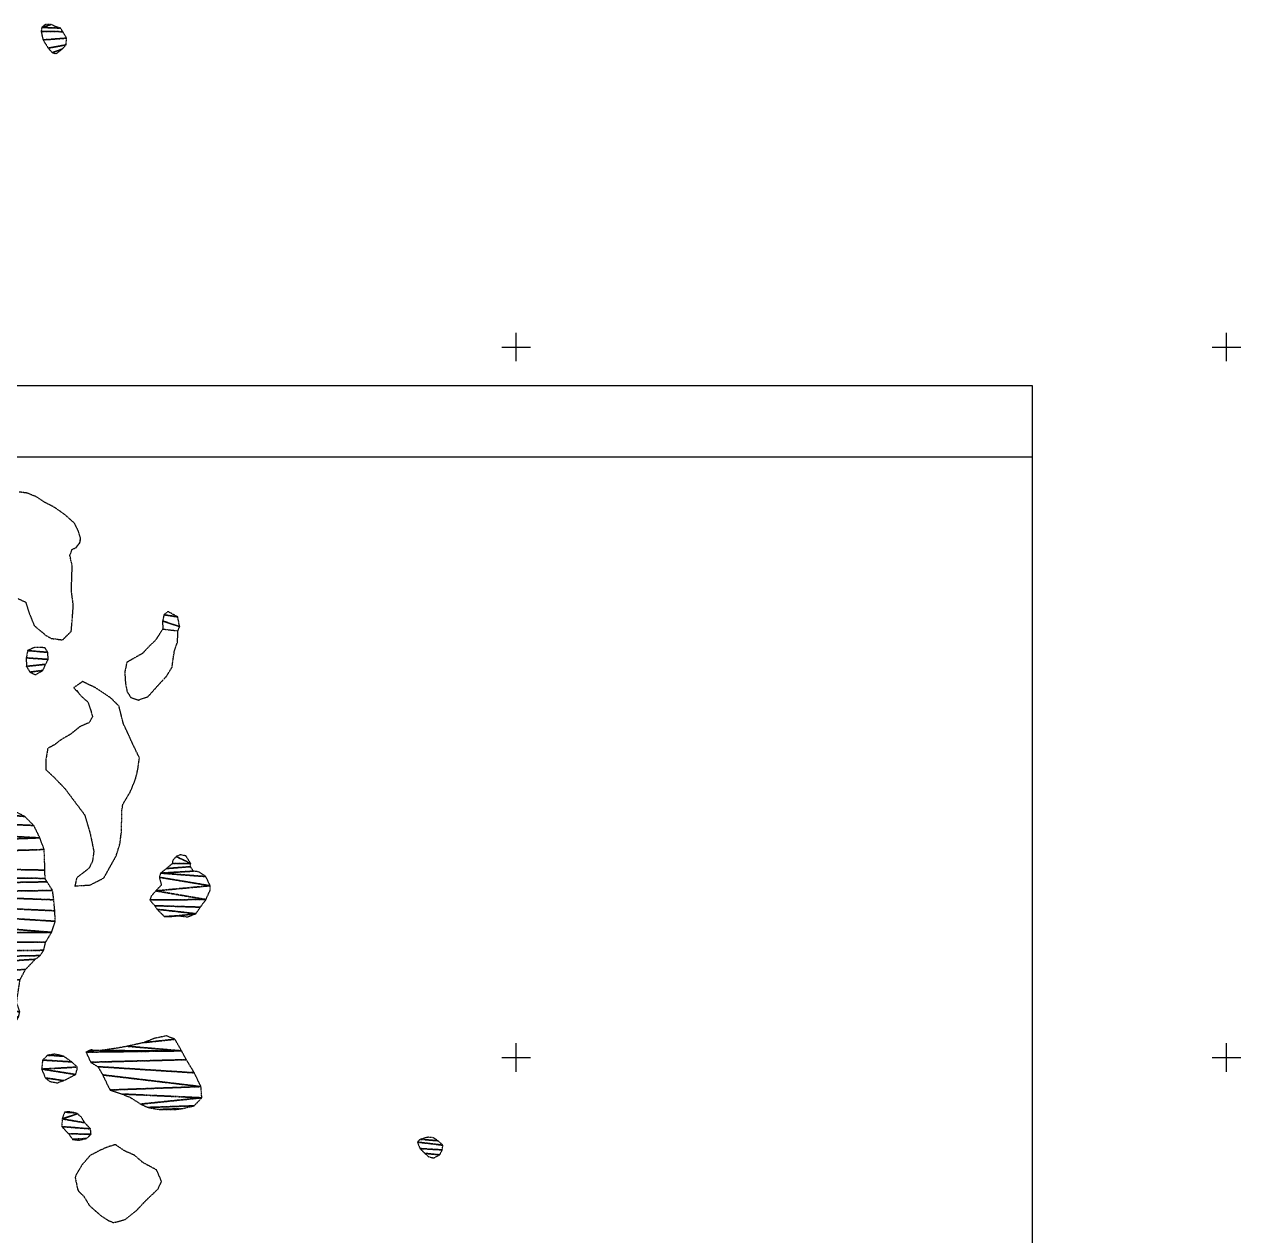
# Model space of a CAD drawing. Header units: metres. Extents: x 615331 to 657292, y 1301217 to 1321009.
# Drawn here: x 621462 to 623175, y 1310878 to 1312583 of the extents above; entities that cross this region are included whole.
import ezdxf

# ---------------------------------------------------------------- set-up
doc = ezdxf.new("R2010")
doc.units = ezdxf.units.M
doc.linetypes.add('HIDDEN', pattern=[0.375, 0.25, -0.125])
for name, color, linetype in [('3', 7, 'Continuous'), ('42', 7, 'Continuous'), ('CIRCULO PI', 2, 'Continuous')]:
    doc.layers.add(name, color=color, linetype=linetype)
picture_1 = doc.add_image_def('image2.jpg', size_in_pixel=(1123, 633))

# ---------------------------------------------------------------- blocks, each defined once
blk = doc.blocks.new('COORD')
at = {"layer": '42', "color": 2, "linetype": 'Continuous'}
for p, q in [((0, -2), (0, 2)), ((-2, 0), (2, 0))]:
    blk.add_line(p, q, dxfattribs=at)
blk = doc.blocks.new('COORD$')
at = {"layer": '42', "color": 2, "linetype": 'Continuous'}
blk.add_blockref('COORD', (0, 0), dxfattribs=at)

msp = doc.modelspace()

# ---------------------------------------------------------------- linework, layer by layer
at = {"layer": '3', "color": 30, "linetype": 'HIDDEN'}
for points in [[(621535.15836, 1311845.91556), (621540.65636, 1311853.85556), (621541.34236, 1311860.46956), (621537.92436, 1311870.59456), (621532.98636, 1311880.44756), (621519.89736, 1311892.24056), (621505.04536, 1311902.74356), (621490.73636, 1311910.20256), (621478.45236, 1311918.19256), (621465.69636, 1311923.12956), (621455.01236, 1311924.53156)], [(621453.42436, 1311774.59556), (621464.14836, 1311769.63656), (621469.15436, 1311753.93956), (621476.21136, 1311736.48756), (621492.11136, 1311723.20256), (621500.29336, 1311718.46856), (621516.06536, 1311716.36156), (621528.37336, 1311728.44456), (621531.26536, 1311764.30556), (621528.75336, 1311784.09656), (621529.02336, 1311804.93556), (621529.86736, 1311819.93756), (621526.38936, 1311835.39756), (621529.59436, 1311843.81956), (621534.39736, 1311845.90656), (621540.66436, 1311853.09356), (621541.60536, 1311859.71056), (621541.34236, 1311860.46956)], [(621657.11436, 1311731.69556), (621646.88236, 1311715.82456), (621638.08936, 1311707.33856), (621628.55136, 1311697.32056), (621615.42936, 1311689.80156), (621606.59536, 1311684.87256), (621603.70536, 1311671.11756), (621604.64736, 1311655.37456), (621607.06936, 1311643.45956), (621611.98436, 1311635.63956), (621622.69736, 1311631.69556), (621636.35936, 1311636.42556), (621652.41036, 1311654.39656), (621662.44736, 1311665.18356), (621670.17736, 1311677.72256), (621673.47436, 1311700.37456), (621678.14636, 1311713.89556), (621678.22036, 1311729.65056)], [(621536.18036, 1311645.44456), (621541.34336, 1311638.13456), (621551.86436, 1311628.85356), (621556.06936, 1311616.45056), (621558.19436, 1311608.34356), (621553.46436, 1311599.90456), (621540.32236, 1311594.16456), (621526.98436, 1311583.33956), (621514.36736, 1311576.08056), (621504.79736, 1311568.85656), (621495.20536, 1311563.66456), (621492.59736, 1311547.37256), (621492.75436, 1311533.65356), (621503.53636, 1311523.61256), (621519.47436, 1311507.02456), (621547.07236, 1311470.24156), (621554.99336, 1311443.90656), (621560.10636, 1311418.80956), (621558.23136, 1311405.06656), (621553.26836, 1311394.84556), (621542.94636, 1311386.85056), (621535.89836, 1311381.17956), (621533.48736, 1311369.97256), (621555.05936, 1311371.48956), (621574.25036, 1311381.36456), (621591.42636, 1311412.05256), (621596.81536, 1311429.39256), (621599.14936, 1311447.46056), (621599.58336, 1311476.17856), (621601.00836, 1311484.83356), (621611.47436, 1311502.48656), (621618.88736, 1311520.61156), (621622.03736, 1311533.86056), (621624.38836, 1311550.40456), (621615.02536, 1311569.60856), (621608.24736, 1311584.77656), (621601.74136, 1311598.42356), (621595.61936, 1311623.00156), (621584.31336, 1311634.30656), (621573.81636, 1311641.55556), (621561.53336, 1311649.54556), (621552.59536, 1311653.76356), (621544.42136, 1311657.73556), (621531.56836, 1311648.94856), (621538.76136, 1311641.78956)], [(621536.28436, 1310947.44056), (621538.39436, 1310940.60356), (621546.10036, 1310933.06856), (621553.60836, 1310920.70356), (621562.33636, 1310912.67256), (621571.05536, 1310905.40356), (621580.77836, 1310899.16256), (621587.92436, 1310896.19456), (621603.87736, 1310900.44256), (621621.24436, 1310914.36256), (621633.54136, 1310927.46256), (621650.37636, 1310943.40856), (621655.58836, 1310954.14056), (621648.54536, 1310970.32256), (621629.12136, 1310980.77256), (621617.32036, 1310991.05556), (621603.27936, 1310997.24756), (621590.47936, 1311005.99456), (621579.34236, 1311002.56356), (621568.72836, 1310997.86856), (621554.84136, 1310990.59456), (621543.30936, 1310977.24956), (621535.58436, 1310964.20256), (621533.85936, 1310959.60956), (621537.62136, 1310941.61156), (621542.24736, 1310936.83656)]]:
    msp.add_lwpolyline(points, dxfattribs=at)
at = {"layer": 'CIRCULO PI'}
msp.add_lwpolyline([(619191.41344, 1312074.43817), (622881.24082, 1312074.43817), (622881.24082, 1309894.16378), (619191.41344, 1309894.16378)], close=True, dxfattribs=at)

# ---------------------------------------------------------------- block references
at = {"layer": '42', "color": 1, "linetype": 'Continuous', "xscale": 10, "yscale": 10}
for p in [(622154.73736, 1312128.56856), (623154.73736, 1312128.56856), (622154.73736, 1311128.56856), (623154.73736, 1311128.56856)]:
    msp.add_blockref('COORD$', p, dxfattribs=at)

# ---------------------------------------------------------------- pictures from other files: only their frames are drawn
at = {"layer": 'CIRCULO PI'}
image = msp.add_image(picture_1, insert=(619191.41344, 1309894.16378), size_in_units=(3689.82738, 2079.84037), dxfattribs=at)
image.dxf.flags = 7

# ---------------------------------------------------------------- meshes
at = {"layer": '3', "color": 30, "linetype": 'HIDDEN'}
mesh = msp.add_polyface(dxfattribs=at)
corners = [(621500.06836, 1312582.65056), (621486.90836, 1312578.43456), (621513.33536, 1312577.46656), (621516.44136, 1312572.41956), (621485.95636, 1312572.83356), (621521.87836, 1312563.33456), (621488.63236, 1312560.92156), (621520.97036, 1312553.92256), (621495.87736, 1312549.31556), (621515.70336, 1312548.01756), (621501.53636, 1312543.02856), (621491.93836, 1312582.81156), (621506.70836, 1312579.42356), (621506.63636, 1312541.30756)]
mesh.append_faces([[corners[k] for k in face] for face in [(1, 0, 11), (9, 10, 13)]], dxfattribs={"vtx0": -1, "color": 30})
mesh.append_faces([[corners[k] for k in face] for face in [(0, 1, 2, 12)]], dxfattribs={"vtx0": -1, "vtx1": -1, "color": 30})
mesh.append_faces([[corners[k] for k in face] for face in [(2, 1, 4, 3), (3, 4, 6, 5), (5, 6, 8, 7), (7, 8, 10, 9)]], dxfattribs={"vtx0": -1, "vtx2": -1, "color": 30})
mesh = msp.add_polyface(dxfattribs=at)
corners = [(621678.25636, 1311748.70756), (621658.91736, 1311751.78956), (621680.95236, 1311735.01756), (621656.98436, 1311743.12856), (621678.47936, 1311729.14456), (621664.70836, 1311756.17556), (621657.11436, 1311731.69556)]
mesh.append_faces([[corners[k] for k in face] for face in [(1, 0, 5), (2, 3, 6, 4)]], dxfattribs={"vtx0": -1, "color": 30})
mesh.append_faces([[corners[k] for k in face] for face in [(0, 1, 3, 2)]], dxfattribs={"vtx0": -1, "vtx2": -1, "color": 30})
mesh = msp.add_polyface(dxfattribs=at)
corners = [(621495.43736, 1311698.84756), (621466.96136, 1311701.31656), (621495.80536, 1311688.94156), (621465.04636, 1311691.13056), (621492.32736, 1311682.04156), (621465.18236, 1311679.18956), (621488.61436, 1311673.61356), (621470.10036, 1311671.11456), (621478.01736, 1311667.39356), (621476.56336, 1311705.74656), (621491.29836, 1311705.40656)]
mesh.append_faces([[corners[k] for k in face] for face in [(1, 0, 10, 9), (6, 7, 8)]], dxfattribs={"vtx0": -1, "color": 30})
mesh.append_faces([[corners[k] for k in face] for face in [(0, 1, 3, 2), (2, 3, 5, 4), (4, 5, 7, 6)]], dxfattribs={"vtx0": -1, "vtx2": -1, "color": 30})
mesh = msp.add_polyface(dxfattribs=at)
corners = [(621308.22136, 1311322.67556), (621165.70936, 1311346.45556), (621163.24636, 1311317.46056), (621300.94036, 1311315.22356), (621171.75536, 1311306.37756), (621277.41436, 1311306.82256), (621266.36136, 1311296.02456), (621179.70336, 1311299.86156), (621250.46336, 1311286.94956), (621196.01536, 1311294.96656), (621219.81436, 1311279.48456), (621305.41336, 1311568.35556), (621277.97236, 1311569.05756), (621321.46536, 1311563.96456), (621267.42236, 1311558.77356), (621338.04836, 1311557.54856), (621257.54836, 1311533.75856), (621362.69336, 1311534.70656), (621404.06436, 1311492.99956), (621250.15236, 1311514.10856), (621242.55536, 1311489.88256), (621420.03936, 1311473.10856), (621227.97636, 1311476.50256), (621430.22136, 1311471.19256), (621218.95236, 1311465.98156), (621475.61636, 1311455.19556), (621484.19836, 1311437.76056), (621213.77636, 1311452.20156), (621199.33336, 1311426.88056), (621490.22836, 1311421.31356), (621187.81636, 1311412.26556), (621491.32136, 1311392.35856), (621182.38936, 1311398.22756), (621491.45436, 1311380.67156), (621180.50836, 1311384.99356), (621494.30336, 1311375.87656), (621174.33036, 1311369.93056), (621502.06136, 1311363.76856), (621170.90536, 1311358.45756), (621503.73636, 1311350.57456), (621314.16936, 1311357.80856), (621505.18336, 1311335.09156), (621318.38936, 1311344.13556), (621505.86036, 1311320.36156), (621318.78036, 1311332.19756), (621500.70336, 1311304.80256), (621316.89036, 1311319.72556), (621304.62936, 1311303.57656), (621492.22836, 1311290.73056), (621294.59836, 1311292.28156), (621489.56236, 1311279.51956), (621283.59236, 1311277.41856), (621484.56736, 1311272.09356), (621277.09936, 1311267.68856), (621477.76836, 1311266.93356), (621265.84236, 1311252.56756), (621463.96336, 1311252.54656), (621259.60636, 1311242.58656), (621456.25536, 1311237.97456), (621255.20036, 1311228.05256), (621451.28836, 1311205.90156), (621256.84036, 1311217.90756), (621456.00736, 1311192.99656), (621263.32936, 1311205.78556), (621290.29036, 1311202.53656), (621454.06036, 1311185.60556), (621300.61136, 1311188.42456), (621449.08836, 1311176.14756), (621305.09736, 1311173.73856), (621441.34036, 1311165.13256), (621306.48036, 1311163.84456), (621430.30236, 1311153.06356), (621306.86536, 1311152.41456), (621424.92036, 1311134.96156), (621304.93236, 1311143.75356), (621395.46036, 1311134.62456), (621304.75336, 1311137.14456), (621386.36136, 1311130.70856), (621307.14136, 1311128.27856), (621378.52936, 1311127.06156), (621315.60036, 1311121.51456), (621364.42036, 1311116.99056), (621318.72636, 1311114.68956), (621356.12636, 1311109.27256), (621328.69736, 1311108.95956), (621418.18536, 1311124.21256), (621398.66536, 1311120.93956), (621283.41536, 1311203.98256), (621463.02736, 1311467.75656), (621285.01536, 1311308.43456), (621238.09136, 1311280.45556), (621226.68636, 1311278.29256), (621203.41836, 1311291.74756), (621164.12836, 1311329.15856), (621209.87536, 1311437.92756), (621247.00836, 1311500.35156), (621291.39836, 1311572.26056), (621350.11836, 1311545.99756), (621438.31936, 1311473.82656), (621448.72036, 1311474.96156), (621408.63036, 1311115.71756), (621397.23436, 1311112.79256), (621338.36036, 1311108.05356), (621276.35436, 1311199.58156), (621269.99636, 1311200.27156), (621309.13136, 1311309.72656)]
mesh.append_faces([[corners[k] for k in face] for face in [(8, 10, 91, 90), (12, 11, 96), (83, 84, 102), (85, 86, 101, 100), (87, 63, 104, 103), (23, 88, 99, 98)]], dxfattribs={"vtx0": -1, "color": 30})
mesh.append_faces([[corners[k] for k in face] for face in [(3, 4, 5, 89), (15, 16, 17, 97)]], dxfattribs={"vtx0": -1, "vtx1": -1, "color": 30})
mesh.append_faces([[corners[k] for k in face] for face in [(37, 38, 40, 39)]], dxfattribs={"vtx0": -1, "vtx1": -1, "vtx2": -1, "color": 30})
mesh.append_faces([[corners[k] for k in face] for face in [(23, 24, 25, 88), (62, 63, 87, 64)]], dxfattribs={"vtx0": -1, "vtx1": -1, "vtx3": -1, "color": 30})
mesh.append_faces([[corners[k] for k in face] for face in [(1, 0, 40, 38), (0, 2, 4, 3), (5, 4, 7, 6), (6, 7, 9, 8), (11, 12, 14, 13), (13, 14, 16, 15), (17, 16, 19, 18), (18, 20, 22, 21), (21, 22, 24, 23), (25, 24, 27, 26), (26, 28, 30, 29), (29, 30, 32, 31), (31, 32, 34, 33), (33, 34, 36, 35), (35, 36, 38, 37), (39, 40, 42, 41), (41, 42, 44, 43), (43, 44, 46, 45), (45, 47, 49, 48), (48, 49, 51, 50), (50, 51, 53, 52), (52, 53, 55, 54), (54, 55, 57, 56), (56, 57, 59, 58), (58, 59, 61, 60), (60, 61, 63, 62), (62, 64, 66, 65), (65, 66, 68, 67), (67, 68, 70, 69), (69, 70, 72, 71), (71, 72, 74, 73), (75, 76, 78, 77), (77, 78, 80, 79), (79, 80, 82, 81), (81, 82, 84, 83), (86, 85, 73, 75)]], dxfattribs={"vtx0": -1, "vtx2": -1, "color": 30})
mesh.append_faces([[corners[k] for k in face] for face in [(73, 74, 76, 75)]], dxfattribs={"vtx0": -1, "vtx2": -1, "vtx3": -1, "color": 30})
mesh.append_faces([[corners[k] for k in face] for face in [(0, 1, 93, 2), (8, 9, 92, 10), (18, 19, 95, 20), (26, 27, 94, 28), (45, 46, 105, 47)]], dxfattribs={"vtx0": -1, "vtx3": -1, "color": 30})
mesh = msp.add_polyface(dxfattribs=at)
corners = [(621696.44536, 1311401.81856), (621676.01436, 1311411.49556), (621670.79136, 1311401.77956), (621696.24336, 1311397.24256), (621662.49236, 1311394.57056), (621700.37936, 1311390.93756), (621654.18336, 1311388.12256), (621717.99336, 1311383.26256), (621723.98236, 1311370.37156), (621652.47236, 1311382.25856), (621647.35736, 1311363.14256), (621718.10836, 1311350.99356), (621638.86736, 1311350.34156), (621710.10336, 1311340.22956), (621645.81736, 1311342.28956), (621703.85836, 1311331.01056), (621649.17736, 1311337.24556), (621679.76036, 1311328.19356), (621659.45536, 1311326.94556), (621671.25036, 1311406.10456), (621682.58836, 1311414.11156), (621689.97736, 1311412.16256), (621707.75636, 1311390.00556), (621724.04936, 1311364.52856), (621691.97136, 1311326.55456), (621670.11836, 1311327.32156), (621640.83836, 1311355.69956), (621655.13736, 1311371.36356)]
mesh.append_faces([[corners[k] for k in face] for face in [(1, 0, 21, 20), (17, 18, 25), (15, 17, 24)]], dxfattribs={"vtx0": -1, "color": 30})
mesh.append_faces([[corners[k] for k in face] for face in [(5, 6, 7, 22), (8, 10, 11, 23)]], dxfattribs={"vtx0": -1, "vtx1": -1, "color": 30})
mesh.append_faces([[corners[k] for k in face] for face in [(0, 2, 4, 3), (3, 4, 6, 5), (7, 6, 9, 8), (11, 12, 14, 13), (13, 14, 16, 15)]], dxfattribs={"vtx0": -1, "vtx2": -1, "color": 30})
mesh.append_faces([[corners[k] for k in face] for face in [(15, 16, 18, 17)]], dxfattribs={"vtx0": -1, "vtx2": -1, "vtx3": -1, "color": 30})
mesh.append_faces([[corners[k] for k in face] for face in [(0, 1, 19, 2), (8, 9, 27, 10), (11, 10, 26, 12)]], dxfattribs={"vtx0": -1, "vtx3": -1, "color": 30})
mesh = msp.add_polyface(dxfattribs=at)
corners = [(621674.38236, 1311154.32956), (621630.24136, 1311149.50556), (621683.71336, 1311137.92056), (621607.43936, 1311144.41656), (621560.26236, 1311138.54156), (621549.11336, 1311136.12756), (621690.45936, 1311125.54656), (621555.62536, 1311121.97256), (621701.59136, 1311107.12456), (621565.85636, 1311115.73656), (621710.95836, 1311087.66656), (621572.59336, 1311104.12556), (621582.99636, 1311082.90056), (621712.15436, 1311071.92656), (621599.82436, 1311077.24856), (621626.14936, 1311063.06556), (621701.36136, 1311060.62256), (621636.10936, 1311058.35156), (621683.88136, 1311056.61156), (621652.39736, 1311055.48856), (621569.15436, 1311138.38956), (621590.96336, 1311141.43356), (621645.66636, 1311155.52656), (621662.13636, 1311159.01756), (621673.22836, 1311055.21856), (621658.24136, 1311055.30156), (621611.81936, 1311072.30356), (621579.09936, 1311090.47856), (621555.93336, 1311139.50856)]
mesh.append_faces([[corners[k] for k in face] for face in [(1, 0, 23, 22), (5, 4, 28), (18, 19, 25, 24)]], dxfattribs={"vtx0": -1, "color": 30})
mesh.append_faces([[corners[k] for k in face] for face in [(4, 5, 2, 20)]], dxfattribs={"vtx0": -1, "vtx1": -1, "vtx2": -1, "color": 30})
mesh.append_faces([[corners[k] for k in face] for face in [(0, 1, 3, 2), (2, 5, 7, 6), (6, 7, 9, 8), (8, 9, 11, 10), (10, 12, 14, 13), (13, 15, 17, 16), (16, 17, 19, 18)]], dxfattribs={"vtx0": -1, "vtx2": -1, "color": 30})
mesh.append_faces([[corners[k] for k in face] for face in [(2, 3, 21, 20), (10, 11, 27, 12), (13, 14, 26, 15)]], dxfattribs={"vtx0": -1, "vtx3": -1, "color": 30})
mesh = msp.add_polyface(dxfattribs=at)
corners = [(621517.42836, 1311130.42856), (621494.80836, 1311131.69456), (621528.95036, 1311122.42956), (621488.02636, 1311125.01056), (621536.90736, 1311115.15156), (621486.64836, 1311112.29056), (621534.48736, 1311104.70556), (621517.82036, 1311096.13056), (621491.86936, 1311099.89856), (621536.68536, 1311112.35356), (621508.71336, 1311092.97656), (621498.27736, 1311094.89056), (621505.45736, 1311133.34156)]
mesh.append_faces([[corners[k] for k in face] for face in [(1, 0, 12), (7, 8, 11, 10)]], dxfattribs={"vtx0": -1, "color": 30})
mesh.append_faces([[corners[k] for k in face] for face in [(4, 5, 6, 9)]], dxfattribs={"vtx0": -1, "vtx1": -1, "color": 30})
mesh.append_faces([[corners[k] for k in face] for face in [(0, 1, 3, 2), (2, 3, 5, 4), (6, 5, 8, 7)]], dxfattribs={"vtx0": -1, "vtx2": -1, "color": 30})
mesh = msp.add_polyface(dxfattribs=at)
corners = [(621533.32436, 1311050.82356), (621519.09136, 1311051.67756), (621537.15136, 1311049.34356), (621515.38936, 1311042.23356), (621547.45536, 1311036.75656), (621555.42736, 1311028.20756), (621515.25936, 1311031.30656), (621556.27636, 1311020.59456), (621524.51836, 1311021.24756), (621549.74036, 1311014.67556), (621530.19636, 1311013.43556), (621542.79736, 1311044.32556), (621538.08636, 1311012.00156), (621524.41836, 1311052.24656)]
mesh.append_faces([[corners[k] for k in face] for face in [(1, 0, 13), (9, 10, 12)]], dxfattribs={"vtx0": -1, "color": 30})
mesh.append_faces([[corners[k] for k in face] for face in [(2, 3, 4, 11)]], dxfattribs={"vtx0": -1, "vtx1": -1, "color": 30})
mesh.append_faces([[corners[k] for k in face] for face in [(0, 1, 3, 2), (4, 3, 6, 5), (5, 6, 8, 7), (7, 8, 10, 9)]], dxfattribs={"vtx0": -1, "vtx2": -1, "color": 30})
mesh = msp.add_polyface(dxfattribs=at)
corners = [(622044.57036, 1311011.44056), (622019.65536, 1311013.44256), (622051.49936, 1311005.16756), (622015.63536, 1311009.58456), (622050.81336, 1310998.55256), (622019.29536, 1311000.47956), (622047.08236, 1310991.64956), (622026.23036, 1310993.69856), (622030.79736, 1311016.36456), (622037.91736, 1311015.68456), (622038.49636, 1310987.23156), (622031.10836, 1310989.18056)]
mesh.append_faces([[corners[k] for k in face] for face in [(1, 0, 9, 8), (6, 7, 11, 10)]], dxfattribs={"vtx0": -1, "color": 30})
mesh.append_faces([[corners[k] for k in face] for face in [(0, 1, 3, 2), (2, 3, 5, 4), (4, 5, 7, 6)]], dxfattribs={"vtx0": -1, "vtx2": -1, "color": 30})

doc.saveas('drawing.dxf')
